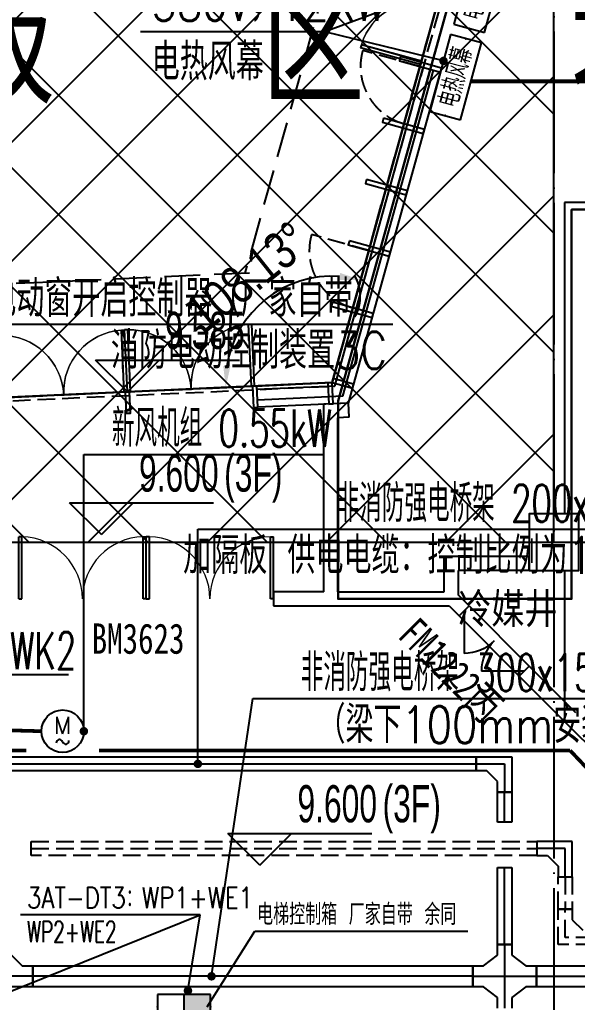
# Model space of a CAD drawing. Extents: x -233336 to 840473, y -28113 to 330904.
# Drawn here: x 87852 to 95731, y 188400 to 202283 of the extents above; entities that cross this region are included whole.
import ezdxf
from ezdxf.enums import TextEntityAlignment as Align
from ezdxf.xclip import XClip

# ---------------------------------------------------------------- set-up
doc = ezdxf.new("R2010")
doc.units = 0
doc.header["$LTSCALE"] = 1000
doc.header["$XCLIPFRAME"] = 2
for name, pattern in [('104-14# 核心筒$0$DOTE', [2.42, 2, -0.2, 0.02, -0.2]), ('14#楼幕墙$0$DASH', [0.35, 0.25, -0.1]), ('DASH', [0.35, 0.25, -0.1]), ('X-104 14#平面$0$$0$DASH', [0.35, 0.25, -0.1]), ('X-104 14#平面$0$DASH', [0.35, 0.25, -0.1])]:
    doc.linetypes.add(name, pattern=pattern)
doc.layers.get('0').update_dxf_attribs({"linetype": 'CONTINUOUS'})
doc.layers.get('Defpoints').update_dxf_attribs({"linetype": 'CONTINUOUS'})
for name, color, linetype in [('104-14# 核心筒$0$A-C_玻璃幕墙', 8, 'CONTINUOUS'), ('104-14# 核心筒$0$A_AXIS-轴线', 8, '104-14# 核心筒$0$DOTE'), ('104-14# 核心筒$0$A_STR-砌块墙', 7, 'CONTINUOUS'), ('104-14# 核心筒$0$A_STR-砼柱', 8, 'CONTINUOUS'), ('14#楼幕墙$0$A-C_玻璃幕墙', 8, 'CONTINUOUS'), ('14#楼幕墙$0$A-C_窗', 8, 'CONTINUOUS'), ('14#楼幕墙$0$A-C_门', 8, 'CONTINUOUS'), ('CABLETRAY', 130, 'CONTINUOUS'), ('CABLETRAY_DIM', 80, 'CONTINUOUS'), ('CABLETRAY_DOTE', 160, 'CONTINUOUS'), ('DIM-动力', 80, 'CONTINUOUS'), ('DIM-箱柜', 80, 'CONTINUOUS'), ('EQUIP-动力', 80, 'CONTINUOUS'), ('EQUIP-箱柜', 80, 'CONTINUOUS'), ('WIRE-动力', 50, 'CONTINUOUS'), ('WIRE-插座', 160, 'CONTINUOUS'), ('X-104 14#平面$0$01-标注_尺寸', 8, 'CONTINUOUS'), ('X-104 14#平面$0$01-标注_标高', 8, 'CONTINUOUS'), ('X-104 14#平面$0$02-TEXT_标注', 9, 'CONTINUOUS'), ('X-104 14#平面$0$02-TEXT_门窗', 9, 'CONTINUOUS'), ('X-104 14#平面$0$A-C_玻璃幕墙', 8, 'CONTINUOUS'), ('X-104 14#平面$0$A-C_门', 8, 'CONTINUOUS'), ('X-104 14#平面$0$A-TECH_结构', 8, 'CONTINUOUS'), ('X-104 14#平面$0$A_STR-砌块墙', 7, 'CONTINUOUS'), ('X-104 14#平面$0$DOOR_FIRE', 8, 'CONTINUOUS'), ('X-104 14#平面$0$DOOR_FIRE_TEXT', 7, 'CONTINUOUS')]:
    doc.layers.add(name, color=color, linetype=linetype)
doc.layers.add('X-104 14#平面$0$000套内', color=8, linetype='CONTINUOUS', lineweight=30)
doc.layers.add('X-104 14#平面$0$04-不打印_辅助线', color=8, linetype='CONTINUOUS', plot=False)
doc.layers.add('X-104 14#平面$0$降板', color=8, linetype='CONTINUOUS', plot=False)
doc.styles.add('_TCH_DIM', font='ROMANS2', dxfattribs={"width": 0.8, "bigfont": 'HZDF2'})
doc.styles.add('_TCH_LABEL', font='COMPLEX', dxfattribs={"bigfont": 'GBCBIG'})
doc.styles.add('_TEL_DIM', font='ROMANS2', dxfattribs={"width": 0.8, "height": 3.5, "bigfont": 'HZDF2'})
doc.styles.add('X-104 14#平面$0$_TCH_DIM', font='ros.shx', dxfattribs={"width": 0.8, "bigfont": 'jd.shx'})
doc.styles.add('X-104 14#平面$0$_TCH_DIM_T3', font='ros.shx', dxfattribs={"width": 0.8, "bigfont": 'jd.shx'})
doc.styles.add('X-104 14#平面$0$_TCH_WINDOW', font='STXIHEI.TTF', dxfattribs={"width": 0.75, "height": 3.5})
doc.styles.add('X-104 14#平面$0$Standard', font='STXIHEI.TTF', dxfattribs={"width": 0.8})
doc.dimstyles.new('X-104 14#平面$0$_TCH_ARROW&&150', dxfattribs={"dimtxt": 525, "dimasz": 300, "dimexe": 375, "dimexo": 450, "dimgap": 150, "dimtad": 1, "dimdec": 0, "dimzin": 0, "dimdsep": 46, "dimtxsty": 'X-104 14#平面$0$_TCH_DIM_T3', "dimcen": 0.09, "dimclrt": 7, "dimazin": 2, "dimtfac": 1, "dimtdec": 0, "dimtix": 1, "dimtmove": 2, "dimatfit": 3, "dimfxl": 0, "dimtolj": 1, "dimtzin": 0, "dimarcsym": 0})

# ---------------------------------------------------------------- blocks, each defined once
blk = doc.blocks.new('$equip$00001811')
blk.add_circle((0, 0), 0.5)
for centre, radius, start, end in [((-0.073, -0.273), 0.0768, 17.2272, 184.2164), ((0.073, -0.227), 0.0769, 197.2591, 5.1179)]:
    blk.add_arc(centre, radius, start, end)
at = {"color": 7, "style": '_TEL_DIM'}
blk.add_attdef('$TEXT$', text='', height=0.4, dxfattribs=at).set_placement((0.001, 0.137), align=Align.MIDDLE_CENTER)
at = {"color": 7, "style": '_TEL_DIM', "flags": 1}
blk.add_attdef('A', text='', height=0.00002, dxfattribs=at).set_placement((0, 0), align=Align.MIDDLE_CENTER)
blk = doc.blocks.new('$equip$00001816')
for p, q in [((0.75, 0.6), (-0.75, 0.6)), ((-0.75, 0.6), (-0.75, 0)), ((0.75, 0), (0.75, 0.6)), ((-0.75, 0), (0.75, 0))]:
    blk.add_line(p, q)
for p in [(0, 0.6), (-0.75, 0.3), (0.75, 0.3), (0, 0)]:
    blk.add_point(p)
at = {"color": 7, "style": '_TEL_DIM'}
blk.add_attdef('$TEXT$', text='', height=0.4, dxfattribs=at).set_placement((0, 0.3), align=Align.MIDDLE_CENTER)
at = {"color": 7, "style": '_TEL_DIM', "flags": 1}
blk.add_attdef('A', text='', height=0.00002, dxfattribs=at).set_placement((0, 0), align=Align.MIDDLE_CENTER)
blk = doc.blocks.new('14#楼幕墙$0$A$C103B1A8E')
blk.add_lwpolyline([(0, 0), (60, 0), (60, 600), (0, 600)], close=True)
blk = doc.blocks.new('14#楼幕墙$0$A$C678332E3')
blk.add_lwpolyline([(0, 0), (60, 0), (60, 300), (0, 300)], close=True)
blk = doc.blocks.new('14#楼幕墙$0$A$C140B3602')
for name, p, rotation in [('14#楼幕墙$0$A$C103B1A8E', (76307, 21224), 253.4697301337788), ('14#楼幕墙$0$A$C103B1A8E', (76051, 20361), 253.4697301337788), ('14#楼幕墙$0$A$C103B1A8E', (75795, 19498), 253.4697301337788), ('14#楼幕墙$0$A$C103B1A8E', (75539, 18635), 253.4697301337788), ('14#楼幕墙$0$A$C103B1A8E', (75283, 17773), 253.4697301337788), ('14#楼幕墙$0$A$C678332E3', (75546, 16551), 73.46973013382429), ('14#楼幕墙$0$A$C678332E3', (72343, 16254), 1.606557729673097), ('14#楼幕墙$0$A$C678332E3', (74142, 16305), 1.606557729673097), ('14#楼幕墙$0$A$C678332E3', (75207, 16334), 1.606557729673097)]:
    blk.add_blockref(name, p, dxfattribs=dict(rotation=rotation))
blk = doc.blocks.new('14#楼幕墙$0$A$C2CD63A88')
at = {"linetype": '14#楼幕墙$0$DASH'}
blk.add_lwpolyline([(0, 670), (0, -170)], dxfattribs=at)
blk.add_arc((0, 670), 840, 270, 0, dxfattribs=at)
blk = doc.blocks.new('14#楼幕墙$0$$DorLib2D$00000002')
for p, q in [((-0.5, 0), (-0.5, 0.4875)), ((-0.475, 0.4875), (-0.5, 0.4875)), ((-0.475, 0), (-0.475, 0.4875)), ((0.475, 0), (0.475, 0.4875)), ((0.475, 0.4875), (0.5, 0.4875)), ((0.5, 0), (0.5, 0.4875)), ((-0.5, 0), (-0.475, 0)), ((0.5, 0), (0.475, 0))]:
    blk.add_line(p, q)
at = {"lineweight": 13}
for centre, start, end in [((-0.4875, 0), 0, 88.53072), ((0.4875, 0), 91.46928, 180)]:
    blk.add_arc(centre, 0.4875, start, end, dxfattribs=at)
blk = doc.blocks.new('14#楼幕墙')
at = {"layer": '14#楼幕墙$0$A-C_玻璃幕墙'}
for p, q in [((92266, 197155), (99427, 222925)), ((92304, 197107), (93555, 201609)), ((92420, 196962), (93700, 201569)), ((92496, 196865), (93796, 201542)), ((92266, 197155), (62308, 195791)), ((92304, 197107), (91204, 197057)), ((92420, 196962), (91211, 196907)), ((92496, 196865), (91216, 196807))]:
    blk.add_line(p, q, dxfattribs=at)
blk.add_lwpolyline([(120742, 216995), (99427, 222925), (92266, 197155), (62308, 195791), (62738, 196820), (22065, 195795), (17309, 179208), (53491, 179840), (52927, 177185), (83500, 178466), (82418, 175654), (109062, 173768), (119297, 188914), (117563, 189300)], close=True, dxfattribs=at)
at = {"layer": '14#楼幕墙$0$A-C_玻璃幕墙', "rotation": 1.000000000000248}
blk.add_blockref('14#楼幕墙$0$A$C140B3602', (17309, 179208), dxfattribs=at)
at = {"layer": '14#楼幕墙$0$A-C_窗', "rotation": 254.4518973650889}
for p in [(92862, 201802), (92139, 199201)]:
    blk.add_blockref('14#楼幕墙$0$A$C2CD63A88', p, dxfattribs=at)
at = {"layer": '14#楼幕墙$0$A-C_门', "xscale": -1800, "yscale": 1800, "zscale": 100}
for p, rotation in [((93756, 202518), 74.46973013395419), ((90273, 197064), 2.606557729849808), ((88475, 196982), 2.606557729849808)]:
    blk.add_blockref('14#楼幕墙$0$$DorLib2D$00000002', p, dxfattribs=dict(at, rotation=rotation))
blk = doc.blocks.new('_FZHK')
blk.add_lwpolyline([(-0.5, -0.5), (0.5, -0.5), (0.5, 0.5), (-0.5, 0.5)], close=True)
blk = doc.blocks.new('104-14# 核心筒')
at = {"layer": '104-14# 核心筒$0$A-C_玻璃幕墙'}
blk.add_lwpolyline([(82417.6, 175653.6), (83499.8, 178465.9), (52926.6, 177184.7), (53491, 179839.8), (17309.3, 179208.2), (22065.4, 195794.6), (62738.3, 196820), (62307.5, 195791.2), (92265.6, 197155.1), (99426.9, 222925), (120741.8, 216994.6), (117562.9, 189300.5), (119297.3, 188914.5), (109062.3, 173767.9), (82417.6, 175653.6)], dxfattribs=at)
at = {"layer": '104-14# 核心筒$0$A_AXIS-轴线'}
for p, q in [((95400, 228733.6), (95400, 169654.9)), ((-9370.1, 194900), (120259.9, 194900))]:
    blk.add_line(p, q, dxfattribs=at)
at = {"layer": '104-14# 核心筒$0$A_STR-砌块墙'}
for p, q in [((95550, 199700), (95550, 198750)), ((99450, 199700), (95550, 199700)), ((95550, 198750), (95550, 195300)), ((95550, 194500), (95550, 192368.8)), ((95550, 192368.8), (97418.8, 190500))]:
    blk.add_line(p, q, dxfattribs=at)
at = {"layer": '104-14# 核心筒$0$A_STR-砼柱', "xscale": 700, "yscale": 800, "zscale": 800}
blk.add_blockref('_FZHK', (95400, 194900), dxfattribs=at)
blk = doc.blocks.new('X-104 14#平面$0$$DorLib2D$00000002')
for p, q in [((-0.5, 0), (-0.5, 0.4875)), ((-0.475, 0.4875), (-0.5, 0.4875)), ((-0.475, 0), (-0.475, 0.4875)), ((0.475, 0), (0.475, 0.4875)), ((0.475, 0.4875), (0.5, 0.4875)), ((0.5, 0), (0.5, 0.4875)), ((-0.5, 0), (-0.475, 0)), ((0.5, 0), (0.475, 0))]:
    blk.add_line(p, q)
at = {"lineweight": 13}
for centre, start, end in [((-0.4875, 0), 0, 88.53072), ((0.4875, 0), 91.46928, 180)]:
    blk.add_arc(centre, 0.4875, start, end, dxfattribs=at)
blk = doc.blocks.new('X-104 14#平面$0$$DorLib2D$00000116')
at = {"color": 0}
for p, q in [((-0.5, 0), (-0.146, 0.354)), ((0.5, 0), (0.146, 0.354))]:
    blk.add_line(p, q, dxfattribs=at)
for centre, start, end in [((-0.5, 0), 0, 45), ((0.5, 0), 135, 180)]:
    blk.add_arc(centre, 0.5, start, end, dxfattribs=at)
blk = doc.blocks.new('*D223')
at = {"layer": 'Defpoints', "color": 0}
for p in [(91738, 198564), (92370, 197529), (92266, 197155), (91878, 197137)]:
    blk.add_point(p, dxfattribs=at)
at = {"layer": 'X-104 14#平面$0$01-标注_尺寸', "color": 0, "lineweight": -2}
for p, q in [((92490, 197963), (92769, 198966)), ((91428, 197117), (90388, 197070))]:
    blk.add_line(p, q, dxfattribs=at)
blk.add_arc((92266, 197155), 1505, 85.9181, 171.1629, dxfattribs=at)
at = {"layer": 'X-104 14#平面$0$01-标注_尺寸', "color": 0}
for points in [[(92381, 198705), (92364, 198606), (92668, 198605)], [(90829, 197383), (90729, 197389), (90763, 197087)]]:
    blk.add_solid(points, dxfattribs=at)
at = {"layer": 'X-104 14#平面$0$01-标注_尺寸', "color": 7, "insert": (91071, 198654), "char_height": 525, "attachment_point": 5, "rotation": 38.5405, "style": 'X-104 14#平面$0$_TCH_DIM_T3'}
blk.add_mtext('\\A1;108.13%%d', dxfattribs=at)
blk = doc.blocks.new('$equip$00001418')
for p, q in [((-0.292, 1.25), (-0.292, 0)), ((0.292, 1.25), (-0.292, 1.25)), ((0.292, 0), (0.292, 1.25)), ((-0.292, 0.625), (0.292, 0.625)), ((-0.292, 0), (0.292, 0))]:
    blk.add_line(p, q)
for p in [(0, 1.25), (-0.292, 0.625), (0.292, 0.625), (0, 0)]:
    blk.add_point(p)
blk.add_solid([(-0.292, 0.625), (0.292, 0.625), (-0.292, 0), (0.292, 0)])
at = {"style": '_TCH_LABEL', "flags": 9}
blk.add_attdef('A', (0, 0), '', height=0.00002, dxfattribs=at)
blk = doc.blocks.new('X-104 14#平面')
at = {"layer": 'X-104 14#平面$0$降板'}
h = blk.add_hatch(dxfattribs=at)
h.set_pattern_fill('ANSI37', color=256, scale=750)
h.set_pattern_definition([(45, (0, 0), (-841.899, 841.899), []), (135, (0, 0), (-841.899, -841.899), [])])
h.paths.add_polyline_path([(89162.1, 208711.5), (77269.5, 199400), (23400, 199400), (23400, 195100), (77400, 195100), (77400, 194900), (95400, 194900), (95400, 203900.1), (95192.4, 203900), (96001.6, 206808.6)])
at = {"layer": 'X-104 14#平面$0$000套内'}
blk.add_lwpolyline([(115950, 189400), (115950, 189200), (117249.4, 189200), (117398.5, 189183.4), (120578.2, 216884.4), (99531.2, 222740.3), (92350, 196898.5), (92350, 194099.9), (95650, 194099.9), (95650, 199600), (104650, 199600), (104650, 200600), (107550, 200600), (107550, 201000), (115950, 201000)], close=True, dxfattribs=at)
at = {"layer": 'X-104 14#平面$0$01-标注_标高'}
for p, q in [((89374.1, 197023.4), (88924.1, 197473.4)), ((88924.1, 197473.4), (90959, 197473.4)), ((89374.1, 197023.4), (89824.1, 197473.4)), ((89006.4, 195007.5), (88556.4, 195457.5)), ((88556.4, 195457.5), (90591.3, 195457.5)), ((89006.4, 195007.5), (89456.4, 195457.5)), ((91244.9, 190336), (90794.9, 190786)), ((90794.9, 190786), (92829.7, 190786)), ((91244.9, 190336), (91694.9, 190786))]:
    blk.add_line(p, q, dxfattribs=at)
at = {"layer": 'X-104 14#平面$0$04-不打印_辅助线'}
blk.add_lwpolyline([(89162.1, 208711.5), (77269.5, 199400), (23400, 199400), (23400, 195100), (77400, 195100), (77400, 194900), (95400, 194900), (95400, 203900.1), (95192.4, 203900), (96001.6, 206808.6)], close=True, dxfattribs=at)
at = {"layer": 'X-104 14#平面$0$A-C_玻璃幕墙'}
blk.add_lwpolyline([(82417.6, 175653.6), (83499.8, 178465.9), (52926.6, 177184.7), (53491, 179839.8), (17309.3, 179208.2), (22065.4, 195794.6), (62738.3, 196820), (62307.5, 195791.2), (92265.6, 197155.1), (99426.9, 222925), (120741.8, 216994.6), (117562.9, 189300.5), (119297.3, 188914.5), (109062.3, 173767.9), (82417.6, 175653.6)], dxfattribs=at)
at = {"layer": 'X-104 14#平面$0$A-C_玻璃幕墙', "linetype": 'X-104 14#平面$0$DASH', "ltscale": 2}
blk.add_lwpolyline([(91099.5, 198703.6), (86209.5, 198481), (86282.3, 196882.7), (92265.6, 197155.1), (94479, 205119.8), (92937.4, 205548.2), (91034.5, 198700.7)], dxfattribs=at)
at = {"layer": 'X-104 14#平面$0$A-TECH_结构', "linetype": 'X-104 14#平面$0$$0$DASH'}
blk.add_lwpolyline([(82521.6, 175784.7), (83573.8, 178519), (52988.9, 177237.3), (53553, 179890.9), (17376, 179259.4), (22103.3, 195745.6), (62662.4, 196768.1), (62230.9, 195737.7), (92304.1, 197106.8), (95072, 207067.2)], dxfattribs=at)
at = {"layer": 'X-104 14#平面$0$A_STR-砌块墙'}
for p, q in [((92496.5, 196865.3), (92149.3, 196849.5)), ((92505.6, 196665.5), (92496.5, 196865.3)), ((92149.3, 194199.9), (92149.3, 196849.5)), ((92505.6, 196665.5), (92349.3, 196658.3)), ((92349.3, 194199.9), (92349.3, 196658.3)), ((95050, 194700), (93850, 194700)), ((93850, 194199.9), (93850, 194700)), ((95050, 194500), (95050, 194700)), ((95050, 194500), (94050, 194500)), ((94050, 194151.6), (94050, 194500)), ((92149.3, 194199.9), (91439.9, 194199.9)), ((91439.9, 194199.9), (91439.9, 193999.9)), ((92349.3, 194199.9), (93850, 194199.9)), ((94201.5, 194000.1), (94050, 194151.6)), ((91439.9, 193999.9), (92249.3, 193999.9)), ((92249.3, 193999.9), (93918.9, 193999.9)), ((93918.9, 193999.9), (94060.1, 193858.7)), ((94060.1, 193858.7), (94201.5, 194000.1)), ((95050.1, 193151.5), (94908.7, 193010.1)), ((95711.9, 192489.7), (95050.1, 193151.5)), ((94908.7, 193010.1), (95570.5, 192348.3))]:
    blk.add_line(p, q, dxfattribs=at)
at = {"layer": 'X-104 14#平面$0$DOOR_FIRE'}
for p, q in [((94201.5, 194000.1), (95050.1, 193151.5)), ((94060.1, 193858.7), (94908.7, 193010.1))]:
    blk.add_line(p, q, dxfattribs=at)
ref = blk.add_blockref('104-14# 核心筒', (0, 0))
XClip(ref).set_block_clipping_path([(-38664.3623821461, -25500), (139216.5485069363, 330900)])
blk.add_blockref('14#楼幕墙', (0, 0))
at = {"layer": 'X-104 14#平面$0$A-C_门', "xscale": 1800, "yscale": 1800, "zscale": 100}
for p, rotation in [((93756.1, 202518.4), 74.46973013395443), ((90273.2, 197064.4), 2.606557730057283), ((88475, 196982.5), 2.606557730057283)]:
    blk.add_blockref('X-104 14#平面$0$$DorLib2D$00000002', p, dxfattribs=dict(at, rotation=rotation))
at = {"layer": 'X-104 14#平面$0$A-C_门', "xscale": 1800, "yscale": 1800, "zscale": 200}
for p in [(88739.9, 194099.9), (90539.9, 194099.9)]:
    blk.add_blockref('X-104 14#平面$0$$DorLib2D$00000002', p, dxfattribs=at)
at = {"layer": 'X-104 14#平面$0$DOOR_FIRE'}
ref = blk.add_blockref('X-104 14#平面$0$$DorLib2D$00000116', (94555.1, 193505.1), dxfattribs=dict(at, xscale=1200, yscale=-1200, zscale=200, rotation=314.999999999999))
ref.add_attrib('A', 'FM1222丙', (93177.5, 193564.8), dxfattribs={"layer": 'X-104 14#平面$0$DOOR_FIRE_TEXT', "height": 428.14, "rotation": 315, "style": 'X-104 14#平面$0$_TCH_WINDOW', "width": 0.75})
at = {"layer": 'X-104 14#平面$0$01-标注_标高', "color": 7, "style": 'X-104 14#平面$0$_TCH_DIM', "width": 0.64}
for s, p in [('9.585', (89906, 197630.9)), ('9.600', (89538.3, 195615)), ('(3F)', (90741.3, 195615)), ('9.600', (91776.7, 190943.5)), ('(3F)', (92979.7, 190943.5))]:
    blk.add_text(s, height=525, dxfattribs=at).set_placement(p)
at = {"layer": 'X-104 14#平面$0$02-TEXT_标注', "style": 'X-104 14#平面$0$Standard', "width": 0.8}
blk.add_text('冷媒井', height=428.14, dxfattribs=at).set_placement((94048.9, 193750.5))
at = {"layer": 'X-104 14#平面$0$02-TEXT_门窗', "style": 'X-104 14#平面$0$_TCH_WINDOW', "width": 0.75}
blk.add_text('BM3623', height=428.14, dxfattribs=at).set_placement((88870, 193324.9))
at = {"layer": 'X-104 14#平面$0$降板', "style": 'X-104 14#平面$0$_TCH_WINDOW', "width": 0.75}
blk.add_text('降    板    区    域', height=1427.129, dxfattribs=at).set_placement((82523.2, 201257.6))
at = {"layer": 'X-104 14#平面$0$01-标注_尺寸'}
dim = blk.add_angular_dim_3p(base=(91738.3, 198564.1), center=(92265.6, 197155.1), p1=(92369.6, 197529.4), p2=(91877.5, 197137.4), text='108.13%%d', dimstyle='X-104 14#平面$0$_TCH_ARROW&&150', dxfattribs=at)
dim.commit()
dim.dimension.update_dxf_attribs({"geometry": '*D223', "text_midpoint": (91071.2, 198654.5)})

msp = doc.modelspace()

# ---------------------------------------------------------------- linework, layer by layer
at = {"layer": 'CABLETRAY'}
for p, q in [((85750, 191868.7), (94303.3, 191868.7)), ((94303.3, 191868.7), (94303.3, 191668.7)), ((94303.3, 191868.7), (94803.3, 191868.7)), ((94303.3, 191668.7), (94303.3, 191868.7)), ((94803.3, 191868.7), (94803.3, 191368.7)), ((94303.3, 191668.7), (85750, 191668.7)), ((94453.3, 191668.7), (94303.3, 191668.7)), ((94603.3, 191518.7), (94453.3, 191668.7)), ((94603.3, 191368.7), (94603.3, 191518.7)), ((94803.3, 191368.7), (94603.3, 191368.7)), ((94603.3, 191368.7), (94803.3, 191368.7)), ((94603.3, 190946.5), (94603.3, 191368.7)), ((94803.3, 191368.7), (94803.3, 190946.5)), ((94803.3, 190946.5), (94603.3, 190946.5)), ((95658.5, 190672.4), (95158.5, 190672.4)), ((95158.5, 190672.4), (95158.5, 190472.4)), ((95658.5, 190172.4), (95658.5, 190672.4)), ((95158.5, 190472.4), (95308.5, 190472.4)), ((95308.5, 190472.4), (95458.5, 190322.4)), ((94603.3, 190304.4), (94803.3, 190304.4)), ((94603.3, 189217.9), (94603.3, 190304.4)), ((94803.3, 190304.4), (94803.3, 189217.9)), ((95458.5, 190322.4), (95458.5, 190172.4)), ((95458.5, 190172.4), (95658.5, 190172.4)), ((94803.3, 189217.9), (94603.3, 189217.9)), ((94603.3, 189217.9), (94803.3, 189217.9)), ((94603.3, 189067.9), (94603.3, 189217.9)), ((94803.3, 189217.9), (94803.3, 189067.9)), ((87737.1, 189067.9), (87887.1, 188917.9)), ((94403.3, 188917.9), (94603.3, 189067.9)), ((94803.3, 189067.9), (95003.3, 188917.9)), ((87887.1, 188917.9), (88037.1, 188917.9)), ((88037.1, 188917.9), (88037.1, 188617.9)), ((88037.1, 188617.9), (88037.1, 188917.9)), ((88037.1, 188917.9), (94253.3, 188917.9)), ((94253.3, 188617.9), (94253.3, 188917.9)), ((94253.3, 188917.9), (94403.3, 188917.9)), ((94253.3, 188917.9), (94253.3, 188617.9)), ((95003.3, 188917.9), (95153.3, 188917.9)), ((95153.3, 188617.9), (95153.3, 188917.9)), ((95153.3, 188917.9), (104502, 188917.9)), ((95153.3, 188917.9), (95153.3, 188617.9)), ((88037.1, 188617.9), (87437.1, 188617.9)), ((94253.3, 188617.9), (88037.1, 188617.9)), ((94403.3, 188617.9), (94253.3, 188617.9)), ((94603.3, 188467.9), (94403.3, 188617.9)), ((95003.3, 188617.9), (94803.3, 188467.9)), ((95153.3, 188617.9), (95003.3, 188617.9)), ((104502, 188617.9), (95153.3, 188617.9)), ((94603.3, 188317.9), (94603.3, 188467.9)), ((94803.3, 188467.9), (94803.3, 188317.9))]:
    msp.add_line(p, q, dxfattribs=at)
at = {"layer": 'CABLETRAY', "linetype": 'DASH'}
for p, q in [((88016.5, 190472.4), (88016.5, 190672.4)), ((88016.5, 190672.4), (95158.5, 190672.4)), ((95158.5, 190672.4), (95158.5, 190472.4)), ((95158.5, 190472.4), (88016.5, 190472.4)), ((95458.5, 189717.5), (95458.5, 190172.4)), ((95458.5, 190172.4), (95658.5, 190172.4)), ((95658.5, 190172.4), (95658.5, 189717.5)), ((95458.5, 189217.5), (95458.5, 189717.5)), ((95458.5, 189717.5), (95658.5, 189717.5)), ((95658.5, 189717.5), (95458.5, 189717.5)), ((95658.5, 189717.5), (95658.5, 189567.5)), ((95658.5, 189567.5), (95808.5, 189417.5)), ((95958.5, 189217.5), (95458.5, 189217.5))]:
    msp.add_line(p, q, dxfattribs=at)
at = {"layer": 'CABLETRAY_DIM'}
for p, q in [((90370.1, 191768.7), (90370.1, 195082.8)), ((90370.1, 195082.8), (96601.2, 195082.8)), ((90562.5, 188767.9), (91145.2, 192691.9)), ((91145.2, 192691.9), (96094.3, 192691.9))]:
    msp.add_line(p, q, dxfattribs=at)
at = {"layer": 'CABLETRAY_DIM', "const_width": 60}
for points in [[(90370.1, 191738.7, 1), (90370.1, 191798.7, 1)], [(90558.1, 188738.3, 1), (90567, 188797.6, 1)]]:
    msp.add_lwpolyline(points, format="xyb", close=True, dxfattribs=at)
at = {"layer": 'CABLETRAY_DOTE'}
for p, q in [((85750, 191768.7), (94303.3, 191768.7)), ((94303.3, 191768.7), (94703.3, 191768.7)), ((94703.3, 191768.7), (94703.3, 191368.7)), ((94703.3, 190946.5), (94703.3, 191368.7)), ((95558.5, 190572.4), (95158.5, 190572.4)), ((95558.5, 190172.4), (95558.5, 190572.4)), ((94703.3, 189217.9), (94703.3, 190304.4)), ((94703.3, 189217.9), (94703.3, 188317.9)), ((88037.1, 188767.9), (87587.1, 188767.9)), ((94253.3, 188767.9), (88037.1, 188767.9)), ((94253.3, 188767.9), (95153.3, 188767.9)), ((95153.3, 188767.9), (104502, 188767.9))]:
    msp.add_line(p, q, dxfattribs=at)
at = {"layer": 'CABLETRAY_DOTE', "linetype": 'DASH'}
for p, q in [((88016.5, 190572.4), (95158.5, 190572.4)), ((95558.5, 190172.4), (95558.5, 189717.5)), ((95558.5, 189317.5), (95558.5, 189717.5)), ((95958.5, 189317.5), (95558.5, 189317.5))]:
    msp.add_line(p, q, dxfattribs=at)
at = {"layer": 'DIM-动力', "color": 80}
for p, q in [((94156.2, 202848.4), (92165.8, 202110.4)), ((92165.8, 202110.4), (89559.9, 202110.4)), ((93840, 201700.1), (92165.8, 202110.4)), ((87595, 197980), (93126.1, 197980)), ((88759.1, 192230.4), (88759.1, 196139.5)), ((88759.1, 196139.5), (92152.3, 196139.5))]:
    msp.add_line(p, q, dxfattribs=at)
at = {"layer": 'DIM-动力', "color": 80, "const_width": 60}
for points in [[(93869.2, 201692.9, 1), (93810.9, 201707.2, 1)], [(88759.1, 192200.4, 1), (88759.1, 192260.4, 1)]]:
    msp.add_lwpolyline(points, format="xyb", close=True, dxfattribs=at)
at = {"layer": 'DIM-动力'}
msp.add_lwpolyline([(87585.7, 193031.5), (88543.3, 193031.5)], dxfattribs=at)
at = {"layer": 'DIM-箱柜'}
for p, q in [((87622.4, 188516.8), (90400.7, 189638.6)), ((90400.7, 189638.6), (87864.4, 189638.6)), ((90229.8, 188564.8), (90400.7, 189638.6)), ((90500, 188336.7), (91173.9, 189403.6)), ((91173.9, 189403.6), (94185.6, 189403.6))]:
    msp.add_line(p, q, dxfattribs=at)
at = {"layer": 'DIM-箱柜', "const_width": 60}
msp.add_lwpolyline([(90225.1, 188535.2, 1), (90234.5, 188594.4, 1)], format="xyb", close=True, dxfattribs=at)
at = {"layer": 'WIRE-动力', "color": 50}
for points, const_width in [([(86373.8, 192280), (88159.1, 192230.4)], 52.5), ([(88971.6, 191960), (95626.9, 191960)], 52.5), ([(95626.9, 191960), (97318.3, 190180), (99170.6, 190180)], 52.5), ([(90223, 188511.7), (90223, 188617.9)], 37.5)]:
    msp.add_lwpolyline(points, dxfattribs=dict(at, const_width=const_width))
msp.add_lwpolyline([(86261.5, 192160, 37.5, 37.5, 0), (86400, 191960, 52.5, 52.5, 0), (87946.6, 191960, 52.5, 52.5, 0)], format="xyseb", dxfattribs=at)
at = {"layer": 'WIRE-插座', "color": 160, "const_width": 52.5}
msp.add_lwpolyline([(94227, 201411.8), (97496.8, 201411.8)], dxfattribs=at)

# ---------------------------------------------------------------- block references
msp.add_blockref('X-104 14#平面', (0, 0))
at = {"layer": 'EQUIP-动力', "color": 80}
ref = msp.add_blockref('$equip$00001816', (94566.3, 202643.7), dxfattribs=dict(at, xscale=749.9999999999999, yscale=749.9999999999999, zscale=749.9999999999999, rotation=74.79226578649737))
ref.add_attrib('$TEXT$', '电热风幕', dxfattribs={"layer": '0', "color": 7, "height": 300, "rotation": 74.79227, "style": '_TEL_DIM', "width": 0.75}).set_placement((94349.2, 202702.7), align=Align.MIDDLE_CENTER)
ref = msp.add_blockref('$equip$00001816', (94227, 201411.8), dxfattribs=dict(at, xscale=749.9999999999999, yscale=749.9999999999999, zscale=749.9999999999999, rotation=74.79226578649737))
ref.add_attrib('$TEXT$', '电热风幕', dxfattribs={"layer": '0', "color": 7, "height": 300, "rotation": 74.79227, "style": '_TEL_DIM', "width": 0.75}).set_placement((94009.8, 201470.8), align=Align.MIDDLE_CENTER)
at = {"layer": 'EQUIP-动力', "color": 80, "xscale": 600, "yscale": 600, "zscale": 600}
msp.add_blockref('$equip$00001811', (88459.1, 192230.4), dxfattribs=at).add_auto_attribs({'$TEXT$': 'M'})
at = {"layer": 'EQUIP-箱柜', "color": 80, "xscale": 600, "yscale": 600, "zscale": 600, "rotation": 90}
msp.add_blockref('$equip$00001418', (90550.4, 188336.7), dxfattribs=at)

# ---------------------------------------------------------------- texts
at = {"layer": 'CABLETRAY_DIM', "color": 7, "style": '_TEL_DIM'}
for s, height, width, p in [('非消防强电桥架 200x100', 525, 0.64, (92330.5, 195187.8)), ('加隔板 供电电缆：控制比例为1:1', 520.866, 0.8, (90162.3, 194452.8)), ('非消防强电桥架 300x150', 525, 0.64, (91823.6, 192796.9)), ('（梁下100mm安装）', 520.866, 0.8, (92059.6, 192061.9))]:
    msp.add_text(s, height=height, dxfattribs=dict(at, width=width)).set_placement(p)
at = {"layer": 'DIM-动力', "color": 7}
for s, height, style, width, p in [('380V，12KW', 520.87, '_TEL_DIM', 0.8, (89717.4, 202267.9)), ('电热风幕', 520.87, '_TEL_DIM', 0.8, (89717.4, 201427.9)), ('电动窗开启控制器（厂家自带）', 520.866, '_TCH_DIM', 0.8, (87409.4, 198085)), ('消防电动控制装置3C', 520.87, '_TCH_DIM', 0.8, (89141.9, 197350)), ('新风机组 0.55kW', 525, '_TEL_DIM', 0.64, (89155.3, 196248.7)), ('WK2', 525, '_TEL_DIM', 0.64, (87716.9, 193106.5))]:
    msp.add_text(s, height=height, dxfattribs=dict(at, style=style, width=width)).set_placement(p)
at = {"layer": 'DIM-箱柜', "color": 7, "style": '_TEL_DIM'}
for s, height, width, p in [('3AT-DT3：WP1+WE1', 297.638, 0.8, (87954.4, 189728.6)), ('电梯控制箱 厂家自带 余同', 297.638, 0.8, (91207.2, 189493.6)), ('WP2+WE2', 300, 0.64, (87954.4, 189248.6))]:
    msp.add_text(s, height=height, dxfattribs=dict(at, width=width)).set_placement(p)

doc.saveas('drawing.dxf')
